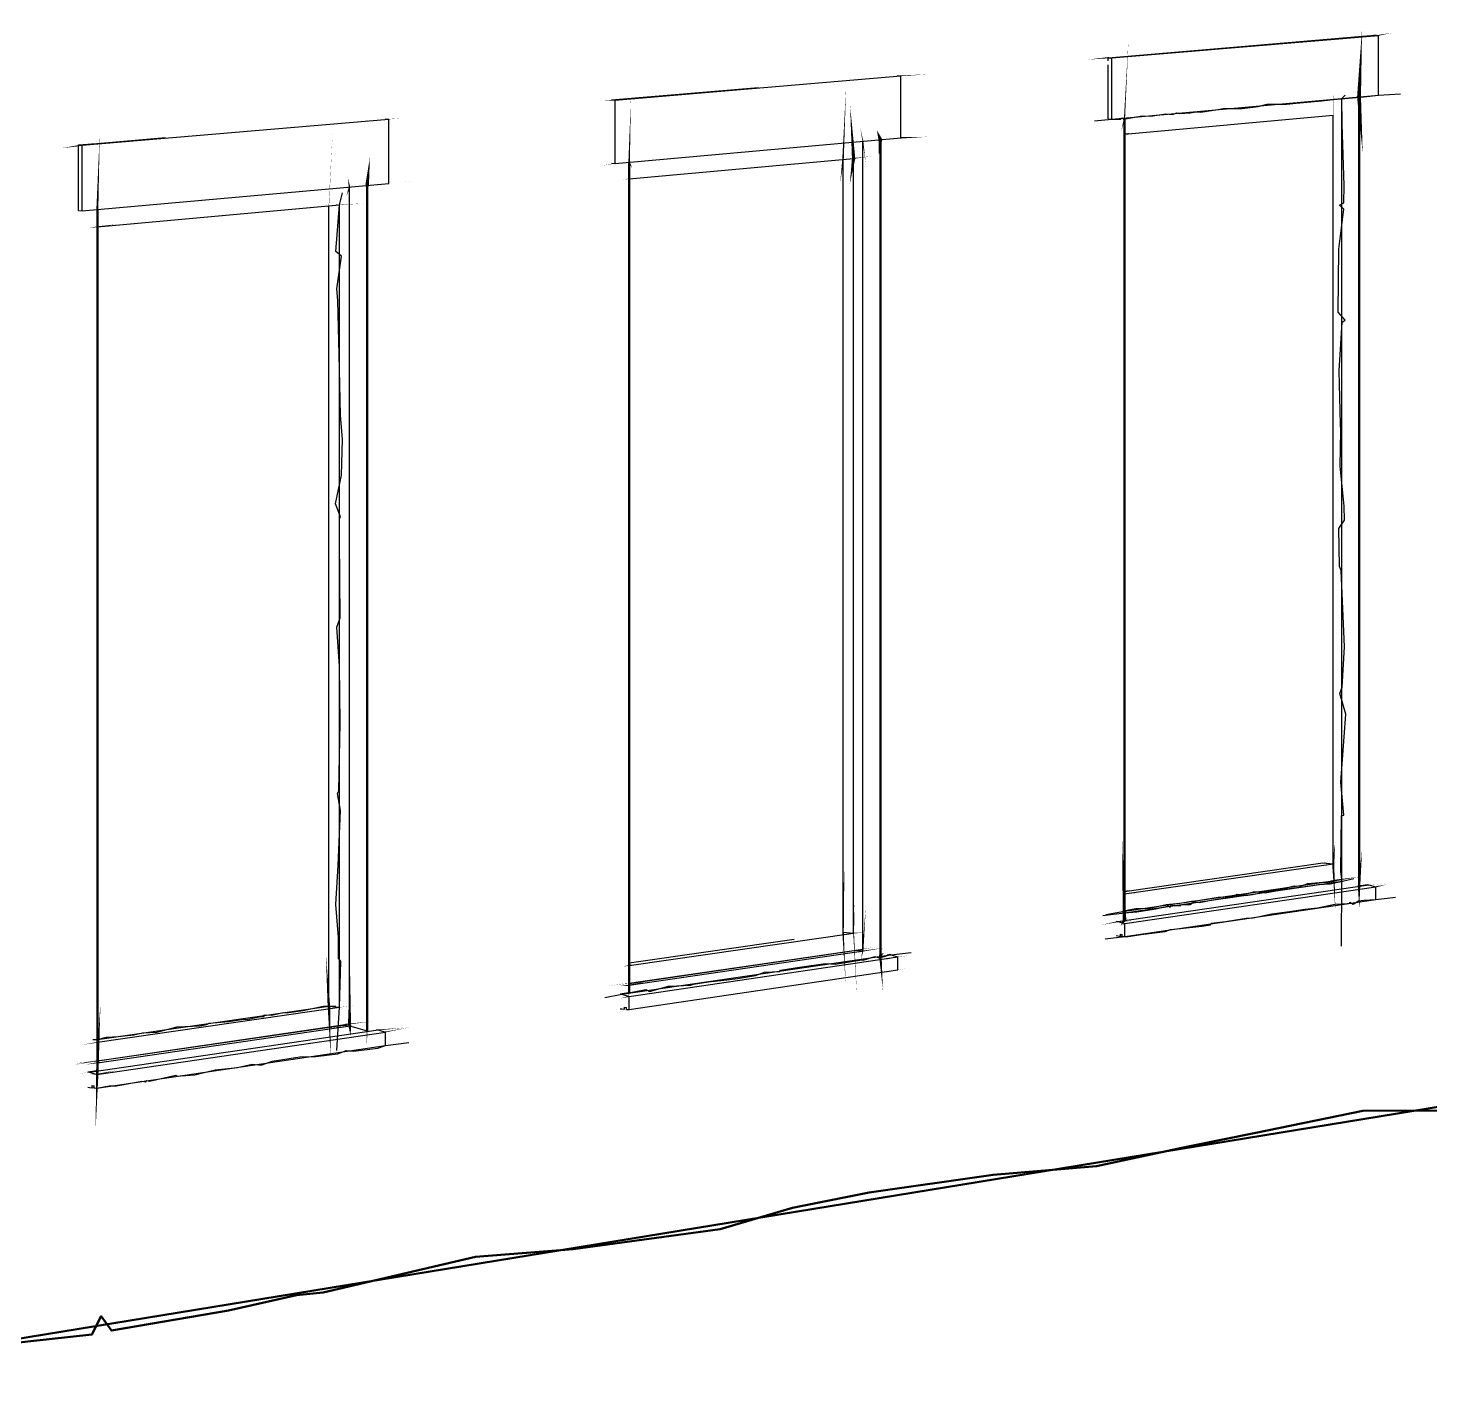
# Model space of a CAD drawing. Header units: inches. Extents: x -877 to 882, y -418 to 410.
# Drawn here: x 562.9 to 713.9, y -365.5 to -220.4 of the extents above; entities that cross this region are included whole.
import ezdxf

# ---------------------------------------------------------------- set-up
doc = ezdxf.new("R2010")
doc.units = ezdxf.units.IN
doc.header["$LTSCALE"] = 0.5
doc.header["$MEASUREMENT"] = 0
doc.layers.get('0').update_dxf_attribs({"lineweight": 18})
doc.layers.add('A-Glaz-Assm', color=71, linetype='Continuous', lineweight=25)
doc.layers.add('A-Wall', color=113, linetype='Continuous', lineweight=35)

# ---------------------------------------------------------------- blocks, each defined once
blk = doc.blocks.new('*U12')
at = {"color": 7, "linetype": 'Continuous', "lineweight": -3}
for p, q in [((679.22, -223.59), (706.18, -221.31)), ((706.18, -221.31), (707.94, -221.16)), ((679.22, -223.7), (679.22, -223.59)), ((679.22, -223.94), (679.22, -223.7)), ((679.22, -224.63), (679.22, -224.37)), ((679.22, -224.66), (679.22, -224.63)), ((679.22, -230.18), (679.22, -224.66)), ((625.73, -228.13), (641.57, -226.78)), ((599.44, -230.35), (599.45, -230.35)), ((570.31, -232.82), (577.67, -232.2)), ((568.31, -232.99), (570.28, -232.82)), ((568.31, -233.43), (568.31, -232.99)), ((568.31, -239.3), (568.31, -233.43)), ((570.29, -232.82), (570.31, -232.82)), ((625.73, -234.94), (625.73, -234.94)), ((568.31, -240.06), (568.31, -239.3)), ((703.71, -312.22), (703.72, -312.22)), ((706.24, -312.77), (706.28, -312.77)), ((706.28, -312.77), (706.67, -312.71)), ((706.67, -312.71), (707.11, -312.65)), ((680.08, -318.16), (680.08, -318.16)), ((652.14, -319.74), (652.87, -319.81)), ((655.43, -320.21), (655.61, -320.18)), ((655.61, -320.18), (655.61, -320.18)), ((626.65, -324.42), (627.56, -324.29)), ((627.56, -324.29), (627.57, -324.29)), ((627.57, -324.29), (627.62, -324.28)), ((596.81, -327.8), (596.83, -327.8)), ((596.83, -327.8), (597.58, -327.88)), ((597.58, -327.88), (597.64, -327.9)), ((597.64, -327.9), (599.4, -328.41)), ((599.4, -328.41), (599.41, -328.41)), ((599.41, -328.41), (599.45, -328.4)), ((599.45, -328.4), (599.46, -328.4)), ((599.45, -328.4), (599.45, -328.4)), ((569.3, -332.82), (570.28, -332.67)), ((570.28, -332.67), (570.34, -332.66)), ((570.28, -332.67), (570.28, -332.67)), ((570.28, -332.67), (570.28, -332.67))]:
    blk.add_line(p, q, dxfattribs=at)
at = {"layer": 'A-Glaz-Assm', "color": 252, "linetype": 'Continuous', "lineweight": 25}
for p, q in [((679.6, -223.61), (708.32, -221.18)), ((707.94, -221.16), (708.32, -221.18)), ((708.32, -227.64), (708.32, -221.18)), ((679.22, -223.59), (679.6, -223.61)), ((679.6, -230.2), (679.6, -223.61)), ((626.11, -228.15), (656.88, -225.54)), ((656.5, -225.52), (656.88, -225.54)), ((656.88, -232.22), (656.88, -225.54)), ((679.6, -230.2), (708.32, -227.64)), ((625.73, -228.13), (626.11, -228.15)), ((626.11, -234.97), (626.11, -228.15)), ((568.7, -233.01), (601.74, -230.21)), ((601.36, -230.19), (601.74, -230.21)), ((601.74, -237.14), (601.74, -230.21)), ((679.22, -230.18), (679.6, -230.2)), ((626.11, -234.97), (656.88, -232.22)), ((568.31, -232.99), (568.7, -233.01)), ((568.7, -240.08), (568.7, -233.01)), ((625.73, -234.94), (626.11, -234.97)), ((568.7, -240.08), (601.74, -237.14)), ((568.31, -240.06), (568.7, -240.08)), ((680.98, -315.53), (703.71, -312.22)), ((680.98, -315.71), (704.46, -312.29)), ((680.27, -316.65), (707.3, -312.7)), ((681.03, -316.86), (708.05, -312.9)), ((707.11, -312.65), (707.3, -312.7)), ((707.3, -312.7), (708.05, -312.9)), ((708.05, -314.27), (708.05, -312.9)), ((681.03, -318.25), (708.05, -314.27)), ((680.08, -316.6), (680.27, -316.65)), ((680.27, -316.65), (681.03, -316.86)), ((681.03, -318.25), (681.03, -316.86)), ((680.08, -318.16), (680.27, -318.18)), ((680.27, -318.18), (680.55, -318.21)), ((680.55, -318.21), (680.55, -318)), ((680.55, -318), (680.74, -318.02)), ((680.55, -318.21), (680.74, -318.18)), ((680.74, -318.23), (680.74, -318.02)), ((680.74, -318.23), (681.03, -318.25)), ((627.62, -323.31), (652.11, -319.74)), ((627.62, -323.5), (652.87, -319.81)), ((626.84, -324.48), (655.8, -320.24)), ((627.61, -324.7), (656.56, -320.45)), ((655.61, -320.18), (655.8, -320.24)), ((655.8, -320.24), (656.56, -320.45)), ((656.56, -321.86), (656.56, -320.45)), ((627.61, -326.13), (656.56, -321.86)), ((626.65, -324.42), (626.84, -324.48)), ((626.84, -324.48), (627.61, -324.7)), ((626.65, -326.04), (626.84, -326.06)), ((626.84, -326.06), (627.13, -326.09)), ((627.13, -326.09), (627.13, -325.87)), ((627.13, -325.87), (627.32, -325.89)), ((627.32, -326.1), (627.32, -325.89)), ((627.32, -326.1), (627.61, -326.13)), ((627.61, -326.13), (627.61, -324.7)), ((569.5, -332.87), (600.6, -328.32)), ((570.27, -333.1), (601.37, -328.54)), ((570.34, -331.66), (596.81, -327.8)), ((570.34, -331.85), (597.58, -327.88)), ((600.4, -328.26), (600.6, -328.32)), ((600.6, -328.32), (601.37, -328.54)), ((601.37, -330.01), (601.37, -328.54)), ((570.27, -334.59), (601.37, -330.01)), ((569.3, -332.82), (569.5, -332.87)), ((569.5, -332.87), (570.27, -333.1)), ((570.27, -334.59), (570.27, -333.1)), ((569.3, -334.49), (569.5, -334.51)), ((569.5, -334.51), (569.79, -334.54)), ((569.79, -334.54), (569.79, -334.32)), ((569.79, -334.32), (569.98, -334.34)), ((569.79, -334.54), (569.98, -334.51)), ((569.98, -334.56), (569.98, -334.34)), ((569.98, -334.56), (570.27, -334.59))]:
    blk.add_line(p, q, dxfattribs=at)
at = {"layer": 'A-Glaz-Assm', "color": 143, "linetype": 'Continuous', "lineweight": 25}
for p, q in [((704.39, -312.1), (704.39, -227.99)), ((680.98, -231.81), (703.46, -229.78)), ((703.46, -310.41), (703.46, -229.78)), ((652.8, -319.61), (652.8, -232.59)), ((627.62, -236.63), (651.8, -234.44)), ((651.8, -317.88), (651.8, -234.44)), ((597.5, -327.67), (597.5, -237.52)), ((570.34, -241.8), (596.43, -239.44)), ((596.43, -325.88), (596.43, -239.44)), ((680.98, -313.66), (703.46, -310.41)), ((702.33, -310.31), (703.46, -310.41)), ((680.98, -315.51), (704.39, -312.1)), ((627.62, -321.37), (651.8, -317.88)), ((650.66, -317.77), (651.8, -317.88)), ((627.62, -323.28), (652.8, -319.61)), ((570.34, -329.65), (596.43, -325.88)), ((595.28, -325.76), (596.43, -325.88)), ((570.34, -331.63), (597.5, -327.67))]:
    blk.add_line(p, q, dxfattribs=at)
at = {"layer": 'A-Glaz-Assm', "color": 141, "linetype": 'Continuous', "lineweight": 25}
for p, q in [((650.66, -317.77), (650.66, -234.54)), ((595.28, -325.76), (595.28, -239.54)), ((680.98, -313.39), (702.33, -310.31)), ((627.62, -321.09), (645.39, -318.53)), ((570.34, -329.36), (595.28, -325.76))]:
    blk.add_line(p, q, dxfattribs=at)
at = {"layer": 'A-Wall', "color": 15, "linetype": 'Continuous', "lineweight": 50}
for p, q in [((706.24, -312.77), (706.24, -227.82)), ((680.98, -316.47), (680.98, -230.08)), ((654.68, -320.32), (654.68, -232.42)), ((627.62, -324.28), (627.62, -234.83)), ((599.4, -328.41), (599.4, -237.35)), ((570.34, -332.66), (570.34, -239.94)), ((538, -365.48), (863.68, -312.28)), ((703.24, -312.29), (703.24, -312.26)), ((651.64, -319.81), (651.64, -319.78)), ((596.33, -327.87), (596.33, -327.84))]:
    blk.add_line(p, q, dxfattribs=at)
at = {"layer": 'A-Wall', "color": 51, "linetype": 'Continuous', "lineweight": 50}
for p, q in [((701.78, -312.5), (701.78, -312.48)), ((701.79, -312.5), (701.79, -312.48)), ((650.16, -320.02), (650.16, -320)), ((650.17, -320.02), (650.17, -320)), ((594.84, -328.09), (594.84, -328.06)), ((594.85, -328.08), (594.85, -328.06))]:
    blk.add_line(p, q, dxfattribs=at)
blk = doc.blocks.new('New Napkin Sketch')
at = {"layer": 'A-Wall', "color": 7, "linetype": 'Continuous', "lineweight": -3}
for p, q in [((706.18, -221.31), (707.94, -221.16)), ((679.22, -223.7), (679.22, -223.59)), ((679.22, -223.94), (679.22, -223.7)), ((679.22, -224.63), (679.22, -224.37)), ((679.22, -224.66), (679.22, -224.63)), ((679.22, -230.18), (679.22, -224.66)), ((625.73, -228.13), (641.57, -226.78)), ((599.44, -230.35), (599.45, -230.35)), ((570.31, -232.82), (577.67, -232.2)), ((568.31, -232.99), (570.28, -232.82)), ((568.31, -233.43), (568.31, -232.99)), ((568.31, -239.3), (568.31, -233.43)), ((570.29, -232.82), (570.31, -232.82)), ((625.73, -234.94), (625.73, -234.94)), ((568.31, -240.06), (568.31, -239.3)), ((703.71, -312.22), (703.72, -312.22)), ((706.24, -312.77), (706.28, -312.77)), ((706.28, -312.77), (706.67, -312.71)), ((706.67, -312.71), (707.11, -312.65)), ((680.08, -318.16), (680.08, -318.16)), ((652.14, -319.74), (652.87, -319.81)), ((655.43, -320.21), (655.61, -320.18)), ((655.61, -320.18), (655.61, -320.18)), ((626.65, -324.42), (627.56, -324.29)), ((627.56, -324.29), (627.57, -324.29)), ((627.57, -324.29), (627.62, -324.28)), ((596.81, -327.8), (596.83, -327.8)), ((596.83, -327.8), (597.58, -327.88)), ((597.58, -327.88), (597.64, -327.9)), ((597.64, -327.9), (599.4, -328.41)), ((599.4, -328.41), (599.41, -328.41)), ((599.41, -328.41), (599.45, -328.4)), ((599.45, -328.4), (599.46, -328.4)), ((599.45, -328.4), (599.45, -328.4)), ((569.3, -332.82), (570.28, -332.67)), ((570.28, -332.67), (570.34, -332.66)), ((570.28, -332.67), (570.28, -332.67)), ((570.28, -332.67), (570.28, -332.67))]:
    blk.add_line(p, q, dxfattribs=at)
at = {"layer": 'A-Wall', "color": 252, "linetype": 'Continuous', "lineweight": 25}
for p, q in [((707.94, -221.16), (708.32, -221.18)), ((708.32, -227.64), (708.32, -221.18)), ((679.22, -223.59), (679.6, -223.61)), ((679.6, -230.2), (679.6, -223.61)), ((656.5, -225.52), (656.88, -225.54)), ((656.88, -232.22), (656.88, -225.54)), ((625.73, -228.13), (626.11, -228.15)), ((626.11, -234.97), (626.11, -228.15)), ((601.36, -230.19), (601.74, -230.21)), ((601.74, -237.14), (601.74, -230.21)), ((679.22, -230.18), (679.6, -230.2)), ((568.31, -232.99), (568.7, -233.01)), ((568.7, -240.08), (568.7, -233.01)), ((625.73, -234.94), (626.11, -234.97)), ((568.31, -240.06), (568.7, -240.08)), ((707.11, -312.65), (707.3, -312.7)), ((707.3, -312.7), (708.05, -312.9)), ((708.05, -314.27), (708.05, -312.9)), ((680.08, -316.6), (680.27, -316.65)), ((680.27, -316.65), (681.03, -316.86)), ((681.03, -318.25), (681.03, -316.86)), ((680.08, -318.16), (680.27, -318.18)), ((680.27, -318.18), (680.55, -318.21)), ((680.55, -318.21), (680.55, -318)), ((680.55, -318), (680.74, -318.02)), ((680.55, -318.21), (680.74, -318.18)), ((680.74, -318.23), (680.74, -318.02)), ((680.74, -318.23), (681.03, -318.25)), ((655.61, -320.18), (655.8, -320.24)), ((655.8, -320.24), (656.56, -320.45)), ((656.56, -321.86), (656.56, -320.45)), ((626.65, -324.42), (626.84, -324.48)), ((626.84, -324.48), (627.61, -324.7)), ((626.65, -326.04), (626.84, -326.06)), ((626.84, -326.06), (627.13, -326.09)), ((627.13, -326.09), (627.13, -325.87)), ((627.13, -325.87), (627.32, -325.89)), ((627.32, -326.1), (627.32, -325.89)), ((627.32, -326.1), (627.61, -326.13)), ((627.61, -326.13), (627.61, -324.7)), ((600.4, -328.26), (600.6, -328.32)), ((600.6, -328.32), (601.37, -328.54)), ((601.37, -330.01), (601.37, -328.54)), ((569.3, -332.82), (569.5, -332.87)), ((569.5, -332.87), (570.27, -333.1)), ((570.27, -334.59), (570.27, -333.1)), ((569.3, -334.49), (569.5, -334.51)), ((569.5, -334.51), (569.79, -334.54)), ((569.79, -334.54), (569.79, -334.32)), ((569.79, -334.32), (569.98, -334.34)), ((569.79, -334.54), (569.98, -334.51)), ((569.98, -334.56), (569.98, -334.34)), ((569.98, -334.56), (570.27, -334.59))]:
    blk.add_line(p, q, dxfattribs=at)
at = {"layer": 'A-Wall', "color": 143, "linetype": 'Continuous', "lineweight": 25}
for p, q in [((702.33, -310.31), (703.46, -310.41)), ((650.66, -317.77), (651.8, -317.88)), ((595.28, -325.76), (596.43, -325.88))]:
    blk.add_line(p, q, dxfattribs=at)
at = {"layer": 'A-Wall', "color": 51, "linetype": 'Continuous', "lineweight": 50}
for p, q in [((701.78, -312.5), (701.78, -312.48)), ((701.79, -312.5), (701.79, -312.48)), ((650.16, -320.02), (650.16, -320)), ((650.17, -320.02), (650.17, -320)), ((594.84, -328.09), (594.84, -328.06)), ((594.85, -328.08), (594.85, -328.06))]:
    blk.add_line(p, q, dxfattribs=at)
at = {"layer": 'A-Wall', "color": 15, "linetype": 'Continuous', "lineweight": 50}
for p, q in [((703.24, -312.29), (703.24, -312.26)), ((651.64, -319.81), (651.64, -319.78)), ((596.33, -327.87), (596.33, -327.84))]:
    blk.add_line(p, q, dxfattribs=at)
at = {"layer": 'A-Wall', "color": 141, "linetype": 'Continuous', "lineweight": 25}
blk.add_line((627.62, -321.09), (645.39, -318.53), dxfattribs=at)
at = {"layer": 'A-Wall', "color": 15, "linetype": 'Continuous', "lineweight": 50, "extrusion": (0, 0, -1)}
for points in [[(-706.27, -315.32, 0, 0.269, 0), (-706.24, -312.77, 0.269, 0, 0), (-706.57, -308.92, 0, 0, 0), (-706.62, -304.86, 0, 0, 0), (-705.85, -298.68, 0, 0, 0), (-706.15, -293.48, 0, 0, 0), (-706.07, -291.52, 0, 0, 0), (-706.11, -289.83, 0, 0, 0), (-706.08, -282.29, 0, 0, 0), (-706.05, -278.97, 0, 0, 0), (-706.62, -273.75, 0, 0, 0), (-705.93, -269.19, 0, 0, 0), (-706.43, -264.71, 0, 0, 0), (-706.37, -262.04, 0, 0, 0), (-706.53, -259.46, 0, 0, 0), (-706.3, -257.79, 0, 0, 0), (-706.32, -251.68, 0, 0, 0), (-706.6, -246.79, 0, 0, 0), (-705.87, -239.13, 0, 0, 0), (-706.19, -236.77, 0, 0, 0), (-706.64, -233.94, 0, 0.423, 0), (-706.24, -227.82, 0.423, 0, 0), (-706.57, -220.39, 0, 0, 0)], [(-680.56, -317.06, 0, 0.385, 0), (-680.98, -316.47, 0.385, 0, 0), (-680.72, -307.86, 0, 0, 0), (-680.83, -307.79, 0, 0, 0), (-681.21, -300.51, 0, 0, 0), (-681.29, -294.72, 0, 0, 0), (-680.72, -294.08, 0, 0, 0), (-680.65, -286.6, 0, 0, 0), (-680.99, -279.3, 0, 0, 0), (-680.89, -272.92, 0, 0, 0), (-680.95, -271.6, 0, 0, 0), (-680.7, -267.8, 0, 0, 0), (-681.24, -266.89, 0, 0, 0), (-681.18, -259.5, 0, 0, 0), (-680.67, -252.72, 0, 0, 0), (-680.83, -247.83, 0, 0, 0), (-681.35, -247.12, 0, 0, 0), (-680.64, -241.27, 0, 0, 0), (-681.41, -237.43, 0, 0, 0), (-680.62, -231.55, 0, 0.121, 0), (-680.98, -230.08, 0.121, 0, 0), (-681.4, -221.73, 0, 0, 0)], [(-627.51, -325.36, 0, 0.0617, 0), (-627.62, -324.28, 0.0617, 0, 0), (-627.54, -318.72, 0, 0, 0), (-627.2, -311.1, 0, 0, 0), (-627.9, -309.16, 0, 0, 0), (-627.77, -307.93, 0, 0, 0), (-627.8, -305.49, 0, 0, 0), (-627.53, -297.13, 0, 0, 0), (-627.79, -294.43, 0, 0, 0), (-627.95, -286.71, 0, 0, 0), (-627.37, -285.91, 0, 0, 0), (-628.04, -277.1, 0, 0, 0), (-627.9, -268.21, 0, 0, 0), (-628.06, -261.8, 0, 0, 0), (-627.86, -258.33, 0, 0, 0), (-627.61, -258.16, 0, 0, 0), (-627.62, -252.45, 0, 0, 0), (-627.33, -247.67, 0, 0, 0), (-627.37, -242.75, 0, 0, 0), (-627.95, -235.48, 0, 0.166, 0), (-627.62, -234.83, 0.166, 0, 0), (-627.81, -228.08, 0, 0, 0)], [(-570.16, -338.98, 0, 0.273, 0), (-570.34, -332.66, 0.273, 0, 0), (-570.68, -325.31, 0, 0, 0), (-570.49, -320.23, 0, 0, 0), (-570.34, -317.4, 0, 0, 0), (-570.35, -310.23, 0, 0, 0), (-570.73, -301.92, 0, 0, 0), (-570.14, -296.59, 0, 0, 0), (-570.14, -290.58, 0, 0, 0), (-570.03, -284.73, 0, 0, 0), (-570.79, -275.87, 0, 0, 0), (-570.64, -273.88, 0, 0, 0), (-570.4, -273.55, 0, 0, 0), (-570.53, -272.29, 0, 0, 0), (-570.1, -266.26, 0, 0, 0), (-570.12, -262.66, 0, 0, 0), (-570.3, -261.25, 0, 0, 0), (-570.49, -252.85, 0, 0, 0), (-570.26, -247.72, 0, 0, 0), (-570.26, -244.64, 0, 0.215, 0), (-570.34, -239.94, 0.215, 0, 0), (-570.6, -231.69, 0, 0, 0)], [(-654.96, -324.12, 0, 0.271, 0), (-654.68, -320.32, 0.271, 0, 0), (-655.06, -320, 0, 0, 0), (-654.32, -319.8, 0, 0, 0), (-654.63, -312.93, 0, 0, 0), (-654.82, -307.7, 0, 0, 0), (-654.37, -305.98, 0, 0, 0), (-654.9, -303.62, 0, 0, 0), (-654.83, -295.38, 0, 0, 0), (-654.7, -293.38, 0, 0, 0), (-654.41, -285.65, 0, 0, 0), (-654.98, -282.71, 0, 0, 0), (-654.95, -274.69, 0, 0, 0), (-654.8, -269.07, 0, 0, 0), (-654.86, -262.78, 0, 0, 0), (-654.5, -258.06, 0, 0, 0), (-654.48, -253.54, 0, 0, 0), (-655.02, -245.68, 0, 0, 0), (-655.02, -242.34, 0, 0, 0), (-654.7, -234.57, 0, 0, 0), (-654.52, -234.06, 0, 0.408, 0), (-654.68, -232.42, 0.408, 0, 0), (-654.31, -231.42, 0, 0, 0)], [(-599.34, -330.24, 0, 0.0891, 0), (-599.4, -328.41, 0.0891, 0, 0), (-599.46, -327.01, 0, 0, 0), (-599.78, -321.27, 0, 0, 0), (-599.07, -315.64, 0, 0, 0), (-599.8, -312.12, 0, 0, 0), (-599.02, -305.34, 0, 0, 0), (-599.51, -303.79, 0, 0, 0), (-599.38, -299.43, 0, 0, 0), (-599.5, -297.19, 0, 0, 0), (-599.04, -289.49, 0, 0, 0), (-599.68, -282.9, 0, 0, 0), (-599.71, -275.98, 0, 0, 0), (-599.7, -275.16, 0, 0, 0), (-599.41, -274.92, 0, 0, 0), (-599.66, -270.3, 0, 0, 0), (-599.59, -267.31, 0, 0, 0), (-599.4, -258.81, 0, 0, 0), (-599.33, -254.52, 0, 0, 0), (-599.57, -249.43, 0, 0, 0), (-599.64, -243.34, 0, 0, 0), (-599.28, -237.59, 0, 0.393, 0), (-599.4, -237.35, 0.393, 0, 0), (-599.7, -234.29, 0, 0, 0)]]:
    blk.add_lwpolyline(points, format="xyseb", dxfattribs=at)
at = {"layer": 'A-Wall', "color": 7, "linetype": 'Continuous', "lineweight": -3, "extrusion": (0, 0, -1)}
blk.add_lwpolyline([(-677.04, -223.79, 0, 0.129, 0), (-679.22, -223.59, 0.129, 0, 0), (-680.43, -223.59, 0, 0, 0), (-681.55, -223.31, 0, 0, 0), (-682.59, -223.44, 0, 0, 0), (-685.23, -223.12, 0, 0, 0), (-685.85, -222.96, 0, 0, 0), (-688.25, -222.88, 0, 0, 0), (-689.52, -222.64, 0, 0, 0), (-691.24, -222.45, 0, 0, 0), (-691.46, -222.47, 0, 0, 0), (-693.9, -222.28, 0, 0, 0), (-694.59, -222.26, 0, 0, 0), (-695.61, -222.17, 0, 0, 0), (-696.81, -222.14, 0, 0, 0), (-699.43, -221.83, 0, 0, 0), (-700.39, -221.83, 0, 0, 0), (-701.44, -221.69, 0, 0, 0), (-702.3, -221.65, 0, 0, 0), (-703.92, -221.58, 0, 0, 0), (-705.94, -221.33, 0, 0.0487, 0), (-706.18, -221.31, 0.0487, 0, 0), (-707.91, -221.3, 0, 0, 0)], format="xyseb", dxfattribs=at)
at = {"layer": 'A-Wall', "color": 252, "linetype": 'Continuous', "lineweight": 25, "extrusion": (0, 0, -1)}
for points in [[(-678.01, -223.69, 0, 0.104, 0), (-679.6, -223.61, 0.104, 0, 0), (-681.87, -223.39, 0, 0, 0), (-682.35, -223.35, 0, 0, 0), (-684.92, -223.25, 0, 0, 0), (-686.36, -223, 0, 0, 0), (-687.76, -222.97, 0, 0, 0), (-689.66, -222.89, 0, 0, 0), (-690.26, -222.62, 0, 0, 0), (-690.49, -222.71, 0, 0, 0), (-692.31, -222.59, 0, 0, 0), (-694.47, -222.4, 0, 0, 0), (-695.55, -222.2, 0, 0, 0), (-696.38, -222.3, 0, 0, 0), (-698.48, -222.15, 0, 0, 0), (-700.9, -221.84, 0, 0, 0), (-703.34, -221.7, 0, 0, 0), (-705.72, -221.3, 0, 0, 0), (-707.71, -221.11, 0, 0.101, 0), (-708.32, -221.18, 0.101, 0, 0), (-709.81, -220.91, 0, 0, 0)], [(-624.76, -228.22, 0, 0.0785, 0), (-626.11, -228.15, 0.0785, 0, 0), (-627.91, -228.07, 0, 0, 0), (-630.22, -227.75, 0, 0, 0), (-631.34, -227.61, 0, 0, 0), (-634.25, -227.44, 0, 0, 0), (-636.8, -227.37, 0, 0, 0), (-638.03, -227.07, 0, 0, 0), (-639.8, -227, 0, 0, 0), (-641.31, -226.96, 0, 0, 0), (-643.88, -226.52, 0, 0, 0), (-645.53, -226.63, 0, 0, 0), (-648.25, -226.28, 0, 0, 0), (-648.67, -226.19, 0, 0, 0), (-651.43, -226.04, 0, 0, 0), (-651.91, -225.93, 0, 0, 0), (-654.55, -225.65, 0, 0, 0), (-655.23, -225.68, 0, 0.0864, 0), (-656.88, -225.54, 0.0864, 0, 0), (-659.74, -225.38, 0, 0, 0)], [(-566.44, -233.34, 0, 0.149, 0), (-568.7, -233.01, 0.149, 0, 0), (-569.99, -232.8, 0, 0, 0), (-571.92, -232.79, 0, 0, 0), (-574.92, -232.49, 0, 0, 0), (-577.5, -232.17, 0, 0, 0), (-579.05, -232.13, 0, 0, 0), (-582.31, -232.01, 0, 0, 0), (-582.72, -231.95, 0, 0, 0), (-585.68, -231.63, 0, 0, 0), (-586.13, -231.53, 0, 0, 0), (-586.2, -231.49, 0, 0, 0), (-589.17, -231.3, 0, 0, 0), (-590.53, -231.24, 0, 0, 0), (-591.41, -230.93, 0, 0, 0), (-594.04, -230.75, 0, 0, 0), (-596.67, -230.69, 0, 0, 0), (-599.27, -230.38, 0, 0.0324, 0), (-601.74, -230.21, 0.0324, 0, 0), (-603.11, -230.11, 0, 0, 0)], [(-624.54, -235.24, 0, 0.0401, 0), (-626.11, -234.97, 0.0401, 0, 0), (-626.35, -235.09, 0, 0, 0), (-628.69, -234.63, 0, 0, 0), (-631.2, -234.47, 0, 0, 0), (-632.33, -234.56, 0, 0, 0), (-634.47, -234.13, 0, 0, 0), (-635.63, -234.2, 0, 0, 0), (-638.41, -233.91, 0, 0, 0), (-639.3, -233.71, 0, 0, 0), (-641.21, -233.47, 0, 0, 0), (-641.82, -233.63, 0, 0, 0), (-643.38, -233.32, 0, 0, 0), (-645.37, -233.31, 0, 0, 0), (-646.81, -233.16, 0, 0, 0), (-647.69, -233.11, 0, 0, 0), (-650.45, -232.73, 0, 0, 0), (-651.29, -232.65, 0, 0, 0), (-654.1, -232.58, 0, 0, 0), (-655.22, -232.22, 0, 0, 0), (-656.81, -232.18, 0, 0, 0), (-656.82, -232.08, 0, 0.153, 0), (-656.88, -232.22, 0.153, 0, 0), (-659.68, -232.11, 0, 0, 0)], [(-568.26, -240.02, 0, 0.0745, 0), (-568.7, -240.08, 0.0745, 0, 0), (-569.35, -240.05, 0, 0, 0), (-569.94, -240.02, 0, 0, 0), (-572.73, -239.71, 0, 0, 0), (-575.19, -239.58, 0, 0, 0), (-578.1, -239.37, 0, 0, 0), (-579.87, -238.95, 0, 0, 0), (-580.59, -239.16, 0, 0, 0), (-582.32, -239, 0, 0, 0), (-585.38, -238.44, 0, 0, 0), (-585.79, -238.42, 0, 0, 0), (-585.96, -238.59, 0, 0, 0), (-589.15, -238.32, 0, 0, 0), (-592.41, -238.1, 0, 0, 0), (-595.38, -237.71, 0, 0, 0), (-595.75, -237.75, 0, 0, 0), (-598.27, -237.49, 0, 0, 0), (-601.08, -237.24, 0, 0.00229, 0), (-601.74, -237.14, 0.00229, 0, 0), (-604.97, -236.82, 0, 0, 0)], [(-678.43, -317.02, 0, 0.109, 0), (-680.27, -316.65, 0.109, 0, 0), (-681.71, -316.56, 0, 0, 0), (-681.77, -316.56, 0, 0, 0), (-684.11, -316.09, 0, 0, 0), (-685.11, -315.92, 0, 0, 0), (-686.62, -315.77, 0, 0, 0), (-689.07, -315.5, 0, 0, 0), (-689.17, -315.25, 0, 0, 0), (-691.72, -314.85, 0, 0, 0), (-692.17, -314.94, 0, 0, 0), (-692.37, -314.8, 0, 0, 0), (-694.28, -314.56, 0, 0, 0), (-696.4, -314.3, 0, 0, 0), (-698.47, -313.88, 0, 0, 0), (-700.06, -313.82, 0, 0, 0), (-701.57, -313.47, 0, 0, 0), (-702.13, -313.44, 0, 0, 0), (-703.75, -313.26, 0, 0, 0), (-705.08, -313.11, 0, 0, 0), (-706.01, -312.99, 0, 0.0123, 0), (-707.3, -312.7, 0.0123, 0, 0), (-709.66, -312.48, 0, 0, 0)], [(-680.62, -317.06, 0, 0.0714, 0), (-681.03, -316.86, 0.0714, 0, 0), (-681.87, -316.81, 0, 0, 0), (-682.81, -316.6, 0, 0, 0), (-683.52, -316.53, 0, 0, 0), (-683.99, -316.32, 0, 0, 0), (-684.67, -316.36, 0, 0, 0), (-686.89, -315.91, 0, 0, 0), (-688.59, -315.89, 0, 0, 0), (-690.54, -315.36, 0, 0, 0), (-692.75, -315.18, 0, 0, 0), (-694.87, -314.88, 0, 0, 0), (-696.27, -314.75, 0, 0, 0), (-698.35, -314.31, 0, 0, 0), (-698.87, -314.34, 0, 0, 0), (-700.46, -313.91, 0, 0, 0), (-702.3, -313.86, 0, 0, 0), (-704.83, -313.39, 0, 0, 0), (-704.88, -313.35, 0, 0, 0), (-704.93, -313.41, 0, 0, 0), (-705.54, -313.31, 0, 0, 0), (-706, -313.22, 0, 0.118, 0), (-708.05, -312.9, 0.118, 0, 0), (-709.29, -312.64, 0, 0, 0)], [(-625.43, -323.57, 0, 0.0278, 0), (-627.62, -323.31, 0.0278, 0, 0), (-628.6, -323.05, 0, 0, 0), (-629.8, -322.88, 0, 0, 0), (-630.1, -322.94, 0, 0, 0), (-631.24, -322.71, 0, 0, 0), (-631.28, -322.77, 0, 0, 0), (-633.19, -322.56, 0, 0, 0), (-635.25, -322.12, 0, 0, 0), (-637.24, -321.91, 0, 0, 0), (-639.31, -321.65, 0, 0, 0), (-640.54, -321.31, 0, 0, 0), (-641.31, -321.24, 0, 0, 0), (-642.08, -321.25, 0, 0, 0), (-644.34, -320.85, 0, 0, 0), (-645.82, -320.66, 0, 0, 0), (-647.66, -320.48, 0, 0, 0), (-648.56, -320.22, 0, 0, 0), (-650.27, -320.06, 0, 0, 0), (-652.04, -319.85, 0, 0.0842, 0), (-652.11, -319.74, 0.0842, 0, 0), (-653.86, -319.43, 0, 0, 0)], [(-626.57, -323.6, 0, 0.122, 0), (-627.62, -323.5, 0.122, 0, 0), (-629.4, -323.12, 0, 0, 0), (-630.02, -323.06, 0, 0, 0), (-631.47, -322.98, 0, 0, 0), (-631.86, -322.77, 0, 0, 0), (-633.23, -322.66, 0, 0, 0), (-635.17, -322.4, 0, 0, 0), (-636.42, -322.34, 0, 0, 0), (-637.04, -322.21, 0, 0, 0), (-637.44, -322, 0, 0, 0), (-638.04, -322.02, 0, 0, 0), (-638.08, -322.1, 0, 0, 0), (-639.5, -321.64, 0, 0, 0), (-640.48, -321.54, 0, 0, 0), (-641.9, -321.29, 0, 0, 0), (-644.34, -320.97, 0, 0, 0), (-646.03, -320.69, 0, 0, 0), (-647.5, -320.72, 0, 0, 0), (-648.25, -320.48, 0, 0, 0), (-648.83, -320.4, 0, 0, 0), (-650.42, -320.19, 0, 0, 0), (-652.31, -319.99, 0, 0.102, 0), (-652.87, -319.81, 0.102, 0, 0), (-655.27, -319.45, 0, 0, 0)], [(-626.67, -324.93, 0, 0.116, 0), (-627.61, -324.7, 0.116, 0, 0), (-627.72, -324.65, 0, 0, 0), (-630.44, -324.22, 0, 0, 0), (-633.14, -323.95, 0, 0, 0), (-635.9, -323.62, 0, 0, 0), (-636.35, -323.45, 0, 0, 0), (-636.7, -323.41, 0, 0, 0), (-636.91, -323.35, 0, 0, 0), (-639.14, -323.05, 0, 0, 0), (-641.77, -322.48, 0, 0, 0), (-644.65, -322.24, 0, 0, 0), (-646.9, -321.9, 0, 0, 0), (-647.17, -321.88, 0, 0, 0), (-648.13, -321.75, 0, 0, 0), (-649.96, -321.38, 0, 0, 0), (-652.35, -321.13, 0, 0, 0), (-653.77, -320.87, 0, 0, 0), (-654.31, -320.88, 0, 0, 0), (-654.95, -320.81, 0, 0.0357, 0), (-656.56, -320.45, 0.0357, 0, 0), (-657.67, -320.32, 0, 0, 0)], [(-626.2, -326.44, 0, 0.0151, 0), (-627.61, -326.13, 0.0151, 0, 0), (-628.28, -326.14, 0, 0, 0), (-630.19, -325.82, 0, 0, 0), (-631.64, -325.4, 0, 0, 0), (-633.03, -325.26, 0, 0, 0), (-634.98, -325.05, 0, 0, 0), (-636.04, -325.03, 0, 0, 0), (-638.4, -324.52, 0, 0, 0), (-640.57, -324.22, 0, 0, 0), (-641.08, -324.26, 0, 0, 0), (-642.95, -323.99, 0, 0, 0), (-645.24, -323.42, 0, 0, 0), (-646.17, -323.5, 0, 0, 0), (-647.53, -323.26, 0, 0, 0), (-648.17, -323, 0, 0, 0), (-649.68, -322.86, 0, 0, 0), (-652.16, -322.4, 0, 0, 0), (-654.45, -322.19, 0, 0, 0), (-655.03, -322.19, 0, 0.0183, 0), (-656.56, -321.86, 0.0183, 0, 0), (-657.7, -321.66, 0, 0, 0)], [(-567.94, -331.93, 0, 0.0849, 0), (-570.34, -331.66, 0.0849, 0, 0), (-572.92, -331.23, 0, 0, 0), (-574.81, -331.09, 0, 0, 0), (-576.47, -330.87, 0, 0, 0), (-577.8, -330.6, 0, 0, 0), (-578.68, -330.52, 0, 0, 0), (-580.37, -330.15, 0, 0, 0), (-581.73, -330.12, 0, 0, 0), (-582.57, -329.86, 0, 0, 0), (-584.95, -329.57, 0, 0, 0), (-586.2, -329.42, 0, 0, 0), (-587.69, -329.16, 0, 0, 0), (-589.88, -328.85, 0, 0, 0), (-590.43, -328.73, 0, 0, 0), (-590.79, -328.62, 0, 0, 0), (-593.03, -328.27, 0, 0, 0), (-594.68, -327.98, 0, 0, 0), (-595.84, -327.87, 0, 0.0373, 0), (-596.81, -327.8, 0.0373, 0, 0), (-599.03, -327.51, 0, 0, 0)], [(-568.3, -333.04, 0, 0.0242, 0), (-569.5, -332.87, 0.0242, 0, 0), (-571.03, -332.56, 0, 0, 0), (-572.92, -332.34, 0, 0, 0), (-573.97, -332.25, 0, 0, 0), (-575.55, -332.06, 0, 0, 0), (-576.63, -331.72, 0, 0, 0), (-579.43, -331.27, 0, 0, 0), (-579.79, -331.41, 0, 0, 0), (-582.82, -331.05, 0, 0, 0), (-583.3, -330.86, 0, 0, 0), (-586.18, -330.56, 0, 0, 0), (-587.65, -330.37, 0, 0, 0), (-589.65, -329.88, 0, 0, 0), (-591.05, -329.85, 0, 0, 0), (-592.23, -329.45, 0, 0, 0), (-595.04, -329.21, 0, 0, 0), (-597.66, -328.65, 0, 0, 0), (-600.16, -328.38, 0, 0.0948, 0), (-600.6, -328.32, 0.0948, 0, 0), (-603.39, -328.07, 0, 0, 0)], [(-569.08, -332.05, 0, 0.113, 0), (-570.34, -331.85, 0.113, 0, 0), (-572.32, -331.63, 0, 0, 0), (-572.55, -331.55, 0, 0, 0), (-575.09, -331.1, 0, 0, 0), (-576.22, -330.99, 0, 0, 0), (-577.54, -330.82, 0, 0, 0), (-578.29, -330.61, 0, 0, 0), (-579.06, -330.67, 0, 0, 0), (-581.42, -330.22, 0, 0, 0), (-583.04, -330.12, 0, 0, 0), (-585.61, -329.75, 0, 0, 0), (-588.09, -329.39, 0, 0, 0), (-589.22, -329.16, 0, 0, 0), (-589.93, -329.09, 0, 0, 0), (-592.36, -328.73, 0, 0, 0), (-592.46, -328.5, 0, 0, 0), (-593.12, -328.54, 0, 0, 0), (-595.03, -328.14, 0, 0.0596, 0), (-597.58, -327.88, 0.0596, 0, 0), (-598, -327.91, 0, 0, 0)], [(-569.61, -333.06, 0, 0.101, 0), (-570.27, -333.1, 0.101, 0, 0), (-572.54, -332.65, 0, 0, 0), (-575.58, -332.23, 0, 0, 0), (-576.54, -332.3, 0, 0, 0), (-578.37, -332.02, 0, 0, 0), (-580.23, -331.77, 0, 0, 0), (-583, -331.12, 0, 0, 0), (-584.41, -330.89, 0, 0, 0), (-585.2, -331, 0, 0, 0), (-586.64, -330.67, 0, 0, 0), (-588.68, -330.4, 0, 0, 0), (-589.9, -330.35, 0, 0, 0), (-590.79, -330.03, 0, 0, 0), (-591.02, -330.08, 0, 0, 0), (-592.84, -329.83, 0, 0, 0), (-595.66, -329.31, 0, 0, 0), (-595.85, -329.46, 0, 0, 0), (-598.7, -328.83, 0, 0, 0), (-600.32, -328.74, 0, 0, 0), (-601.33, -328.4, 0, 0.0867, 0), (-601.37, -328.54, 0.0867, 0, 0), (-603.96, -328.04, 0, 0, 0)]]:
    blk.add_lwpolyline(points, format="xyseb", dxfattribs=at)
at = {"layer": 'A-Wall', "color": 141, "linetype": 'Continuous', "lineweight": 25, "extrusion": (0, 0, -1)}
for points in [[(-650.94, -323.29, 0, 0.165, 0), (-650.66, -317.77, 0.165, 0, 0), (-650.81, -310.39, 0, 0, 0), (-650.77, -303.21, 0, 0, 0), (-650.78, -295.79, 0, 0, 0), (-650.37, -288.13, 0, 0, 0), (-650.25, -286.23, 0, 0, 0), (-650.62, -284.25, 0, 0, 0), (-650.79, -283.95, 0, 0, 0), (-650.96, -280.03, 0, 0, 0), (-650.52, -273.13, 0, 0, 0), (-650.26, -265.43, 0, 0, 0), (-650.34, -262.34, 0, 0, 0), (-650.35, -256.9, 0, 0, 0), (-650.84, -250.05, 0, 0, 0), (-650.69, -249.71, 0, 0, 0), (-650.86, -248.11, 0, 0, 0), (-650.71, -246.94, 0, 0, 0), (-650.61, -241.7, 0, 0, 0), (-650.35, -237.13, 0, 0.167, 0), (-650.66, -234.54, 0.167, 0, 0), (-650.99, -226.7, 0, 0, 0)], [(-595.48, -331.3, 0, 0.274, 0), (-595.28, -325.76, 0.274, 0, 0), (-594.95, -320.08, 0, 0, 0), (-595.44, -312.05, 0, 0, 0), (-595.3, -311.83, 0, 0, 0), (-594.98, -307.83, 0, 0, 0), (-594.85, -306.7, 0, 0, 0), (-595.32, -300.48, 0, 0, 0), (-595.38, -296.21, 0, 0, 0), (-595.23, -296.19, 0, 0, 0), (-595.26, -292.51, 0, 0, 0), (-594.9, -285.79, 0, 0, 0), (-595.44, -281.24, 0, 0, 0), (-594.94, -276.74, 0, 0, 0), (-595.2, -274.12, 0, 0, 0), (-595, -270.95, 0, 0, 0), (-595.2, -266.54, 0, 0, 0), (-595.23, -261.54, 0, 0, 0), (-595.02, -257.87, 0, 0, 0), (-595.64, -256.55, 0, 0, 0), (-595.59, -250.78, 0, 0, 0), (-595.66, -246.3, 0, 0, 0), (-594.93, -239.78, 0, 0.0351, 0), (-595.28, -239.54, 0.0351, 0, 0), (-595.69, -231.43, 0, 0, 0)], [(-680.87, -313.48, 0, 0.1, 0), (-680.98, -313.39, 0.1, 0, 0), (-681.55, -313.24, 0, 0, 0), (-682.67, -313.1, 0, 0, 0), (-683.91, -313.03, 0, 0, 0), (-684.71, -312.93, 0, 0, 0), (-686.71, -312.66, 0, 0, 0), (-688.78, -312.19, 0, 0, 0), (-689.72, -312.17, 0, 0, 0), (-691.29, -311.85, 0, 0, 0), (-693.09, -311.64, 0, 0, 0), (-693.86, -311.55, 0, 0, 0), (-694.59, -311.42, 0, 0, 0), (-696.06, -311.14, 0, 0, 0), (-697.21, -311.13, 0, 0, 0), (-698.47, -310.82, 0, 0, 0), (-698.87, -310.9, 0, 0, 0), (-700.28, -310.55, 0, 0, 0), (-700.63, -310.6, 0, 0, 0), (-701.22, -310.53, 0, 0.0148, 0), (-702.33, -310.31, 0.0148, 0, 0), (-703.83, -310.03, 0, 0, 0)]]:
    blk.add_lwpolyline(points, format="xyseb", dxfattribs=at)
at = {"layer": 'A-Wall', "color": 252, "linetype": 'Continuous', "lineweight": 25, "extrusion": (0, 0, -1)}
for points in [[(-677.75, -230.38), (-679.6, -230.2), (-680.51, -230.22), (-680.73, -230.08), (-680.86, -230.22), (-682.88, -229.85), (-683.79, -229.88), (-685.44, -229.63), (-686.16, -229.7), (-686.62, -229.53), (-686.93, -229.59), (-688.06, -229.52), (-688.68, -229.42), (-689.19, -229.46), (-690.55, -229.24), (-691.05, -229.18), (-691.62, -229.06), (-693.65, -229.07), (-695.37, -228.86), (-696.36, -228.61), (-698.42, -228.6), (-699.48, -228.5), (-702.23, -228.25), (-703.14, -228.12), (-703.9, -228.06), (-706.76, -227.82), (-708.32, -227.64), (-710.71, -227.49)], [(-678.64, -316), (-680.98, -315.71), (-682.31, -315.6), (-684.34, -315.26), (-685, -315.13), (-685.25, -315.09), (-685.71, -314.94), (-685.89, -315.1), (-686.05, -314.89), (-686.13, -314.91), (-687.04, -314.9), (-687.03, -314.84), (-687.29, -314.82), (-688.04, -314.79), (-688.37, -314.54), (-688.57, -314.52), (-689.07, -314.58), (-690.49, -314.31), (-692.25, -314.02), (-693.58, -313.81), (-694, -313.83), (-694.77, -313.71), (-696, -313.47), (-696.12, -313.54), (-698.44, -313.11), (-700.66, -312.82), (-701.88, -312.66), (-703.12, -312.59), (-704.46, -312.29), (-705.69, -312.02)], [(-678.95, -315.89), (-680.98, -315.53), (-681.13, -315.44), (-681.41, -315.39), (-682.21, -315.24), (-683.72, -315.21), (-685.48, -314.81), (-686.93, -314.65), (-688.21, -314.44), (-688.88, -314.38), (-689.3, -314.31), (-691.06, -314.01), (-692.28, -313.93), (-692.93, -313.8), (-693.11, -313.69), (-693.87, -313.73), (-694.86, -313.45), (-695.97, -313.44), (-697.7, -313.18), (-699.24, -312.78), (-699.93, -312.82), (-700.73, -312.56), (-702.33, -312.41), (-702.91, -312.41), (-703.36, -312.32), (-703.71, -312.22), (-703.76, -312.24)], [(-678.9, -318.5), (-681.03, -318.25), (-681.14, -318.29), (-682.79, -318.04), (-685.36, -317.72), (-685.92, -317.51), (-687.01, -317.39), (-688.98, -317.18), (-689.35, -317.15), (-690.24, -316.99), (-690.32, -316.8), (-691.84, -316.64), (-694.07, -316.28), (-694.82, -316.24), (-696.15, -315.96), (-696.84, -315.8), (-698.76, -315.57), (-700.39, -315.32), (-701.75, -315.16), (-703.62, -314.78), (-704.96, -314.71), (-705.26, -314.65), (-705.25, -314.56), (-705.6, -314.76), (-706.18, -314.42), (-706.76, -314.35), (-708.05, -314.27), (-710.17, -314)], [(-624.99, -324.83), (-626.84, -324.48), (-629.42, -323.96), (-629.81, -324.16), (-631.85, -323.6), (-632.01, -323.61), (-634.23, -323.5), (-634.56, -323.38), (-636.18, -323.15), (-638.15, -322.93), (-639.3, -322.76), (-641.24, -322.45), (-642.19, -322.08), (-643.8, -322.04), (-643.92, -321.88), (-645.98, -321.57), (-648.76, -321.15), (-649.8, -321.22), (-652.67, -320.77), (-652.83, -320.79), (-654.09, -320.39), (-654.57, -320.55), (-655.25, -320.38), (-655.73, -320.15), (-655.8, -320.24), (-658, -319.98)], [(-570.23, -334.52), (-570.27, -334.59), (-571.63, -334.33), (-572.4, -334.35), (-575.12, -333.84), (-575.57, -333.9), (-575.67, -333.78), (-575.97, -333.83), (-578.81, -333.2), (-578.89, -333.3), (-580.85, -333.17), (-582, -332.85), (-583.04, -332.6), (-585.45, -332.38), (-587, -332.01), (-587.71, -332.09), (-588.11, -332.09), (-589.18, -331.67), (-592.14, -331.23), (-593.88, -331.17), (-596.26, -330.9), (-597.13, -330.53), (-597.94, -330.59), (-600.56, -330.27), (-601.37, -330.01), (-603.9, -329.66)]]:
    blk.add_lwpolyline(points, dxfattribs=at)
at = {"layer": 'A-Wall', "color": 143, "linetype": 'Continuous', "lineweight": 25, "extrusion": (0, 0, -1)}
for points in [[(-703.69, -315.43, 0, 0.231, 0), (-703.46, -310.41, 0.231, 0, 0), (-703.67, -308.16, 0, 0, 0), (-703.85, -305.06, 0, 0, 0), (-703.79, -304.46, 0, 0, 0), (-703.68, -297.45, 0, 0, 0), (-703.29, -296.34, 0, 0, 0), (-703.07, -289.63, 0, 0, 0), (-703.77, -286.83, 0, 0, 0), (-703.56, -280, 0, 0, 0), (-703.41, -274.81, 0, 0, 0), (-703.12, -272.13, 0, 0, 0), (-703.28, -267.89, 0, 0, 0), (-703.08, -265.33, 0, 0, 0), (-703.15, -263.91, 0, 0, 0), (-703.8, -257.08, 0, 0, 0), (-703.15, -254.01, 0, 0, 0), (-703.65, -250.49, 0, 0, 0), (-703.36, -243.42, 0, 0, 0), (-703.54, -239.52, 0, 0, 0), (-703.13, -237.14, 0, 0, 0), (-703.43, -236.77, 0, 0, 0), (-703.52, -233.84, 0, 0.0452, 0), (-703.46, -229.78, 0.0452, 0, 0), (-703.44, -226.62, 0, 0, 0)], [(-652.15, -324.69, 0, 0.0919, 0), (-651.8, -317.88, 0.0919, 0, 0), (-651.9, -314.81, 0, 0, 0), (-651.83, -307.19, 0, 0, 0), (-652.1, -304.83, 0, 0, 0), (-651.69, -296.64, 0, 0, 0), (-651.62, -293.44, 0, 0, 0), (-651.41, -290.65, 0, 0, 0), (-651.75, -289.63, 0, 0, 0), (-651.46, -282.69, 0, 0, 0), (-651.56, -278.02, 0, 0, 0), (-651.44, -272.9, 0, 0, 0), (-652.05, -272.15, 0, 0, 0), (-651.8, -265.37, 0, 0, 0), (-651.39, -263.32, 0, 0, 0), (-651.7, -262.62, 0, 0, 0), (-652.19, -257.39, 0, 0, 0), (-652.06, -255.78, 0, 0, 0), (-651.94, -251.81, 0, 0, 0), (-651.58, -247.95, 0, 0, 0), (-651.93, -240.12, 0, 0, 0), (-651.39, -237.17, 0, 0.363, 0), (-651.8, -234.44, 0.363, 0, 0), (-651.42, -228.71, 0, 0, 0)], [(-680.94, -231.88, 0, 0.109, 0), (-680.98, -231.81, 0.109, 0, 0), (-681.55, -231.68, 0, 0, 0), (-683.16, -231.59, 0, 0, 0), (-685.11, -231.4, 0, 0, 0), (-687.22, -231.28, 0, 0, 0), (-688.16, -231.05, 0, 0, 0), (-689.39, -231.03, 0, 0, 0), (-690.84, -230.99, 0, 0, 0), (-693.07, -230.8, 0, 0, 0), (-695.22, -230.43, 0, 0, 0), (-696.44, -230.51, 0, 0, 0), (-697.14, -230.32, 0, 0, 0), (-697.91, -230.29, 0, 0, 0), (-698.83, -230.31, 0, 0, 0), (-699.48, -230.04, 0, 0, 0), (-700.72, -230, 0, 0, 0), (-702.82, -229.87, 0, 0.0145, 0), (-703.46, -229.78, 0.0145, 0, 0), (-703.53, -229.66, 0, 0, 0)], [(-652.63, -320.74, 0, 0.14, 0), (-652.8, -319.61, 0.14, 0, 0), (-653.12, -314.96, 0, 0, 0), (-652.38, -312.95, 0, 0, 0), (-652.88, -305.29, 0, 0, 0), (-653.08, -300.27, 0, 0, 0), (-653, -296.94, 0, 0, 0), (-652.77, -288.25, 0, 0, 0), (-652.51, -283.35, 0, 0, 0), (-652.81, -277.44, 0, 0, 0), (-652.7, -272.45, 0, 0, 0), (-653.15, -267.57, 0, 0, 0), (-652.87, -266.47, 0, 0, 0), (-652.55, -258.08, 0, 0, 0), (-652.71, -255.73, 0, 0, 0), (-652.96, -248.66, 0, 0, 0), (-652.47, -242.86, 0, 0, 0), (-653.09, -239.65, 0, 0, 0), (-653.12, -235.09, 0, 0.0964, 0), (-652.8, -232.59, 0.0964, 0, 0), (-652.5, -231.06, 0, 0, 0)], [(-626.95, -236.72, 0, 0.0481, 0), (-627.62, -236.63, 0.0481, 0, 0), (-627.63, -236.7, 0, 0, 0), (-628.72, -236.5, 0, 0, 0), (-630.11, -236.43, 0, 0, 0), (-631.47, -236.37, 0, 0, 0), (-633.36, -235.99, 0, 0, 0), (-634.62, -236.02, 0, 0, 0), (-635.78, -235.96, 0, 0, 0), (-635.93, -235.91, 0, 0, 0), (-636.79, -235.92, 0, 0, 0), (-638.84, -235.61, 0, 0, 0), (-639.96, -235.47, 0, 0, 0), (-641.94, -235.28, 0, 0, 0), (-643.42, -235.32, 0, 0, 0), (-645.22, -234.99, 0, 0, 0), (-647.24, -234.82, 0, 0, 0), (-648.86, -234.59, 0, 0, 0), (-649.01, -234.68, 0, 0, 0), (-649.03, -234.66, 0, 0, 0), (-651.02, -234.43, 0, 0, 0), (-651.25, -234.44, 0, 0, 0), (-651.65, -234.54, 0, 0.0777, 0), (-651.8, -234.44, 0.0777, 0, 0), (-653.82, -234.2, 0, 0, 0)], [(-597.63, -329, 0, 0.331, 0), (-597.5, -327.67, 0.331, 0, 0), (-597.56, -321.87, 0, 0, 0), (-597.9, -318.19, 0, 0, 0), (-597.52, -317.48, 0, 0, 0), (-597.23, -315.71, 0, 0, 0), (-597.29, -309.6, 0, 0, 0), (-597.09, -302.78, 0, 0, 0), (-597.27, -297.93, 0, 0, 0), (-597.76, -296.4, 0, 0, 0), (-597.49, -294.64, 0, 0, 0), (-597.59, -290.35, 0, 0, 0), (-597.56, -281.81, 0, 0, 0), (-597.89, -274.32, 0, 0, 0), (-597.49, -269.4, 0, 0, 0), (-597.78, -260.43, 0, 0, 0), (-597.36, -253.32, 0, 0, 0), (-597.47, -245.1, 0, 0, 0), (-597.77, -244.71, 0, 0, 0), (-597.15, -238.53, 0, 0.157, 0), (-597.5, -237.52, 0.157, 0, 0), (-597.31, -236.46, 0, 0, 0)], [(-569.45, -241.94, 0, 0.0941, 0), (-570.34, -241.8, 0.0941, 0, 0), (-572.46, -241.53, 0, 0, 0), (-574.69, -241.35, 0, 0, 0), (-575.88, -241.21, 0, 0, 0), (-577.67, -241.17, 0, 0, 0), (-579.24, -241, 0, 0, 0), (-580.12, -240.88, 0, 0, 0), (-581.92, -240.63, 0, 0, 0), (-583.54, -240.6, 0, 0, 0), (-585.91, -240.43, 0, 0, 0), (-585.97, -240.26, 0, 0, 0), (-587.35, -240.37, 0, 0, 0), (-587.71, -240.23, 0, 0, 0), (-588.1, -240.11, 0, 0, 0), (-590.55, -239.96, 0, 0, 0), (-591.24, -239.9, 0, 0, 0), (-593.56, -239.77, 0, 0, 0), (-596, -239.39, 0, 0.0478, 0), (-596.43, -239.44, 0.0478, 0, 0), (-599, -239.29, 0, 0, 0)], [(-680.93, -313.69, 0, 0.0953, 0), (-680.98, -313.66, 0.0953, 0, 0), (-682.16, -313.58, 0, 0, 0), (-684.35, -313.15, 0, 0, 0), (-686.41, -312.97, 0, 0, 0), (-688.14, -312.56, 0, 0, 0), (-689.77, -312.38, 0, 0, 0), (-690.33, -312.42, 0, 0, 0), (-691.55, -312.11, 0, 0, 0), (-692.45, -312.11, 0, 0, 0), (-692.99, -312.03, 0, 0, 0), (-693.93, -311.7, 0, 0, 0), (-696.14, -311.46, 0, 0, 0), (-696.6, -311.44, 0, 0, 0), (-697.87, -311.21, 0, 0, 0), (-698.92, -311.1, 0, 0, 0), (-699.74, -310.86, 0, 0, 0), (-701.95, -310.55, 0, 0, 0), (-702.49, -310.67, 0, 0.0452, 0), (-703.46, -310.41, 0.0452, 0, 0), (-703.76, -310.28, 0, 0, 0)], [(-680.9, -315.62, 0, 0.117, 0), (-680.98, -315.51, 0.117, 0, 0), (-682.23, -315.32, 0, 0, 0), (-684.03, -315.11, 0, 0, 0), (-685.46, -314.78, 0, 0, 0), (-686.35, -314.73, 0, 0, 0), (-687.69, -314.56, 0, 0, 0), (-688.12, -314.58, 0, 0, 0), (-688.8, -314.26, 0, 0, 0), (-689.27, -314.19, 0, 0, 0), (-689.96, -314.2, 0, 0, 0), (-691.48, -313.98, 0, 0, 0), (-693.47, -313.66, 0, 0, 0), (-695.14, -313.39, 0, 0, 0), (-696.92, -313.13, 0, 0, 0), (-697.65, -313.01, 0, 0, 0), (-699.88, -312.84, 0, 0, 0), (-701.5, -312.44, 0, 0, 0), (-702.9, -312.22, 0, 0.11, 0), (-704.39, -312.1, 0.11, 0, 0), (-706.36, -311.82, 0, 0, 0)], [(-626.98, -321.48, 0, 0.102, 0), (-627.62, -321.37, 0.102, 0, 0), (-628.08, -321.27, 0, 0, 0), (-630.12, -320.94, 0, 0, 0), (-631.12, -320.74, 0, 0, 0), (-633.09, -320.51, 0, 0, 0), (-634.89, -320.42, 0, 0, 0), (-635.58, -320.19, 0, 0, 0), (-637.83, -319.79, 0, 0, 0), (-638.52, -319.73, 0, 0, 0), (-639.94, -319.7, 0, 0, 0), (-640.44, -319.64, 0, 0, 0), (-641.1, -319.36, 0, 0, 0), (-643.2, -319.15, 0, 0, 0), (-644.53, -318.85, 0, 0, 0), (-645.03, -318.91, 0, 0, 0), (-647.05, -318.62, 0, 0, 0), (-648.85, -318.22, 0, 0, 0), (-650.87, -317.94, 0, 0, 0), (-651.36, -317.84, 0, 0.0835, 0), (-651.8, -317.88, 0.0835, 0, 0), (-652.82, -317.85, 0, 0, 0)], [(-625.35, -323.51, 0, 0.0138, 0), (-627.62, -323.28, 0.0138, 0, 0), (-629.81, -323.03, 0, 0, 0), (-632.04, -322.68, 0, 0, 0), (-632.94, -322.47, 0, 0, 0), (-634.78, -322.37, 0, 0, 0), (-635.05, -322.1, 0, 0, 0), (-636.78, -321.98, 0, 0, 0), (-638.48, -321.68, 0, 0, 0), (-640.59, -321.32, 0, 0, 0), (-641.57, -321.22, 0, 0, 0), (-642.83, -321.04, 0, 0, 0), (-643.2, -321.14, 0, 0, 0), (-644.61, -320.7, 0, 0, 0), (-645.98, -320.56, 0, 0, 0), (-647.58, -320.33, 0, 0, 0), (-648.68, -320.33, 0, 0, 0), (-650.11, -319.95, 0, 0, 0), (-652.35, -319.59, 0, 0.0169, 0), (-652.8, -319.61, 0.0169, 0, 0), (-654.64, -319.29, 0, 0, 0)], [(-568.54, -329.95, 0, 0.0856, 0), (-570.34, -329.65, 0.0856, 0, 0), (-572.9, -329.25, 0, 0, 0), (-574.87, -329, 0, 0, 0), (-576.64, -328.72, 0, 0, 0), (-576.97, -328.77, 0, 0, 0), (-577.24, -328.75, 0, 0, 0), (-578.93, -328.49, 0, 0, 0), (-579.62, -328.39, 0, 0, 0), (-581.48, -328.15, 0, 0, 0), (-581.8, -328.1, 0, 0, 0), (-583.89, -327.82, 0, 0, 0), (-584.88, -327.54, 0, 0, 0), (-587.15, -327.23, 0, 0, 0), (-589.4, -326.87, 0, 0, 0), (-591.23, -326.65, 0, 0, 0), (-593.49, -326.28, 0, 0, 0), (-593.59, -326.37, 0, 0, 0), (-595.65, -325.98, 0, 0.0217, 0), (-596.43, -325.88, 0.0217, 0, 0), (-598.16, -325.68, 0, 0, 0)], [(-567.75, -332.09, 0, 0.0956, 0), (-570.34, -331.63, 0.0956, 0, 0), (-572.75, -331.35, 0, 0, 0), (-574.3, -330.99, 0, 0, 0), (-574.74, -331.13, 0, 0, 0), (-575.68, -330.8, 0, 0, 0), (-576.97, -330.69, 0, 0, 0), (-578.14, -330.45, 0, 0, 0), (-578.36, -330.33, 0, 0, 0), (-580.57, -330.24, 0, 0, 0), (-580.91, -330.14, 0, 0, 0), (-581.58, -329.96, 0, 0, 0), (-582.39, -329.84, 0, 0, 0), (-584.67, -329.51, 0, 0, 0), (-586.09, -329.37, 0, 0, 0), (-588.42, -329.02, 0, 0, 0), (-590.15, -328.66, 0, 0, 0), (-591.83, -328.5, 0, 0, 0), (-594.42, -328.22, 0, 0, 0), (-594.44, -328.21, 0, 0, 0), (-595.79, -327.81, 0, 0, 0), (-596.6, -327.88, 0, 0, 0), (-597.02, -327.62, 0, 0.0834, 0), (-597.5, -327.67, 0.0834, 0, 0), (-599.99, -327.39, 0, 0, 0)]]:
    blk.add_lwpolyline(points, format="xyseb", dxfattribs=at)
for points in [[(-704.34, -319.3), (-704.39, -312.1), (-704.28, -311.22), (-704.34, -305.25), (-704.59, -305.19), (-704.27, -301.62), (-704.81, -294.31), (-704.18, -292.06), (-704.41, -291.41), (-704.67, -287.06), (-704.31, -278.82), (-704.12, -278.41), (-704.08, -274.32), (-704.66, -273.41), (-704.64, -271.9), (-704.21, -267.6), (-704.28, -263.79), (-704.24, -263.07), (-704.09, -257.32), (-704.42, -252.09), (-704.75, -251.85), (-704, -251.01), (-704.06, -244.22), (-704.61, -239.89), (-704.13, -239.49), (-704.6, -239.23), (-704.65, -237.36), (-704.42, -230.76), (-704.39, -227.99), (-704.73, -227.62)], [(-596.15, -330.52), (-596.43, -325.88), (-596.58, -320.92), (-596.3, -320.64), (-596.3, -318.35), (-596.02, -314.79), (-596.29, -310.62), (-596.54, -304.69), (-596.2, -302.84), (-596.34, -302.56), (-596.49, -295.25), (-596.41, -289.14), (-596.13, -284.94), (-596.48, -283.92), (-596.44, -275.5), (-596.42, -273.23), (-596.53, -273.04), (-596.01, -271.65), (-596.65, -268.54), (-596.76, -264.72), (-596.52, -262.08), (-596.38, -255.55), (-596.25, -249.73), (-596.14, -248.48), (-596.64, -244.95), (-596.03, -244.48), (-596.43, -239.44), (-596.76, -238.14)]]:
    blk.add_lwpolyline(points, dxfattribs=at)
at = {"layer": 'A-Wall', "color": 15, "linetype": 'Continuous', "lineweight": 50, "extrusion": (0, 0, -1)}
blk.add_lwpolyline([(-553.64, -362.87), (-569.76, -361.13), (-570.75, -359.16), (-571.85, -360.71), (-584.45, -358.55), (-591.8, -356.87), (-594.65, -356.59), (-611.08, -352.77), (-621.59, -351.95), (-637.41, -349.76), (-645.2, -347.49), (-653.49, -345.84), (-666.83, -343.91), (-677.96, -342.98), (-687.65, -340.92), (-695.13, -339.41), (-706.64, -337.04), (-716.9, -337.01)], dxfattribs=at)
at = {"layer": 'A-Wall', "color": 141, "linetype": 'Continuous', "lineweight": 25, "extrusion": (0, 0, -1)}
blk.add_lwpolyline([(-569.87, -329.33), (-570.34, -329.36), (-571.33, -329.1), (-572.57, -329.04), (-574.27, -328.85), (-575.19, -328.62), (-576.76, -328.55), (-577.27, -328.43), (-578.95, -327.99), (-581.41, -327.88), (-582.15, -327.74), (-582.39, -327.59), (-584.51, -327.42), (-585.9, -327.21), (-586.59, -327.14), (-587.94, -326.88), (-588.3, -326.88), (-588.32, -326.68), (-589.13, -326.74), (-590.34, -326.45), (-590.81, -326.46), (-590.94, -326.45), (-592.52, -326.22), (-593.34, -326.03), (-594.68, -325.77), (-595.28, -325.76), (-596.02, -325.76)], dxfattribs=at)

msp = doc.modelspace()

# ---------------------------------------------------------------- block references
msp.add_blockref('New Napkin Sketch', (0, 0))
at = {"color": 7, "linetype": 'Continuous', "lineweight": -3}
msp.add_blockref('*U12', (0, 0), dxfattribs=at)

doc.saveas('drawing.dxf')
